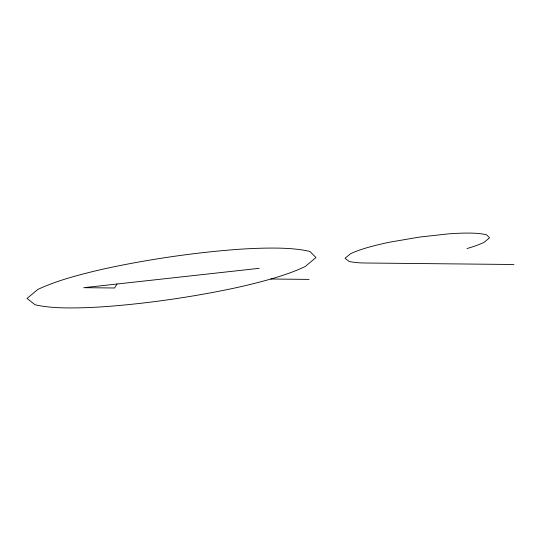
<?xml version="1.0" encoding="UTF-8"?>
<svg xmlns="http://www.w3.org/2000/svg" width="541" height="541" viewBox="0 0 541 541"><rect width="100%" height="100%" fill="white"/><g stroke="black" fill="none" stroke-linecap="round" stroke-linejoin="round"><path stroke-width="0.81" d="M116.971 284.025L114.584 287.995L83.794 287.684L259.213 268.322M513.95 264.502L364.857 262.994A53.417 13.282 -9.3 0 1 349.08 261.418L345.077 258.26L350.44 253.783A53.417 13.282 -9.3 0 1 367.603 247.541A83.659 20.801 -9.3 0 1 390.081 242.111L419.248 237.114L448.09 233.908A83.659 20.801 -9.3 0 1 469.75 233.09A56.717 14.107 -9.3 0 1 486.494 234.767L489.531 237.824L484.168 242.3A53.417 13.282 -9.3 0 1 466.998 248.542M270.899 279.007A106.827 26.57 -9.3 0 0 305.232 266.524L315.958 257.563L309.898 251.45A113.434 28.213 -9.3 0 0 276.397 248.096A167.311 41.61 -9.3 0 0 233.076 249.732A252.762 62.857 -9.3 0 0 117.072 266.145A167.311 41.61 -9.3 0 0 72.109 276.999A106.827 26.57 -9.3 0 0 37.775 289.482L27.05 298.443L35.064 304.752A106.827 26.57 -9.3 0 0 66.611 307.91A167.311 41.61 -9.3 0 0 109.931 306.274A252.762 62.857 -9.3 0 0 225.935 289.861A167.311 41.61 -9.3 0 0 270.899 279.007L309.006 279.393"/></g></svg>
